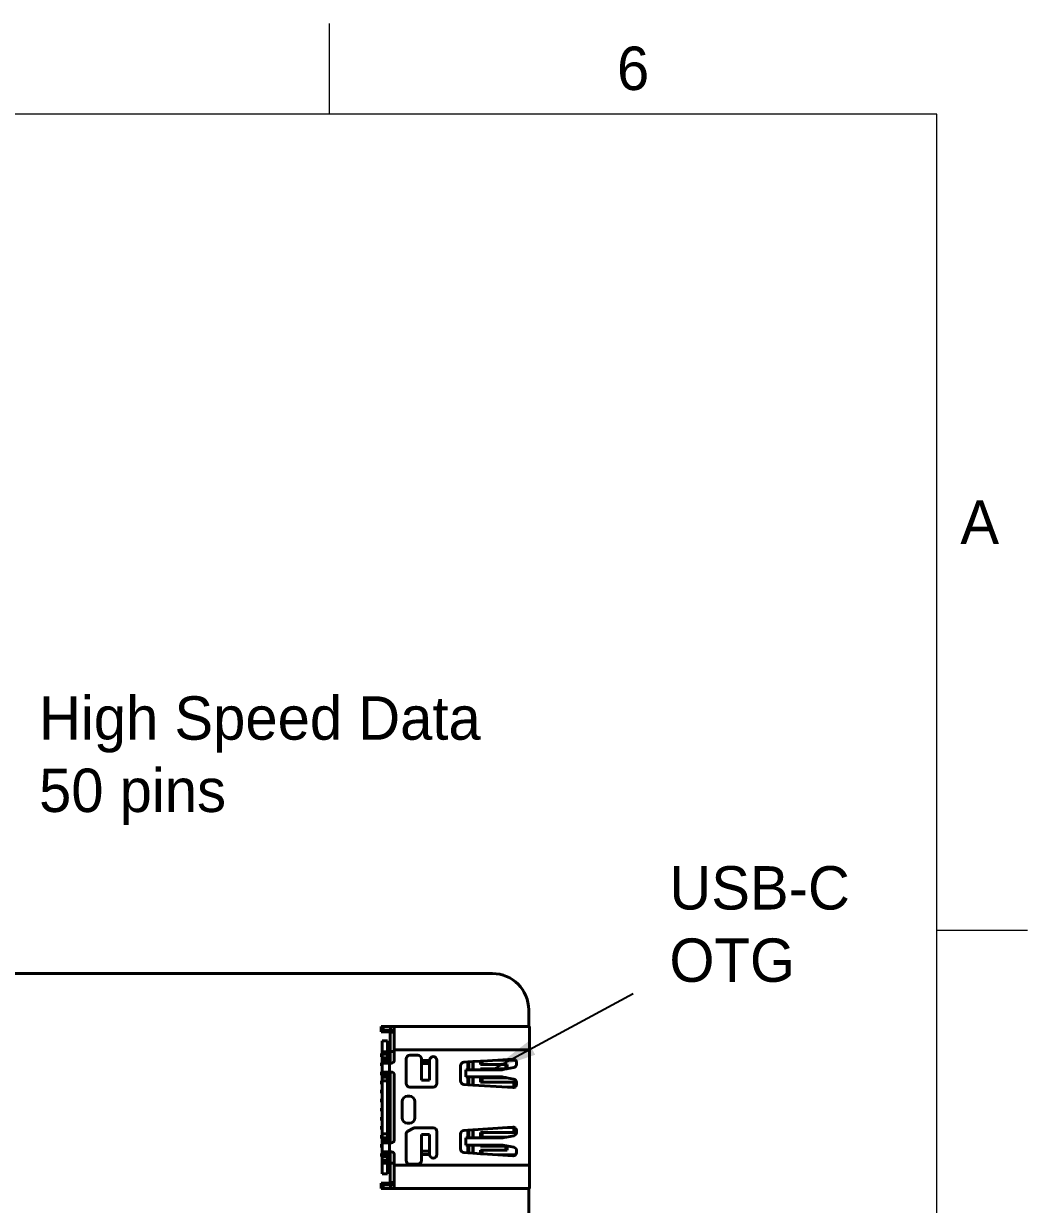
# Model space of a CAD drawing. Header units: millimetres. Extents: x 15 to 292, y 5 to 205.
# Drawn here: x 236.6 to 292, y 139.9 to 205 of the extents above; entities that cross this region are included whole.
import ezdxf

# ---------------------------------------------------------------- set-up
doc = ezdxf.new("R2010")
doc.units = ezdxf.units.MM
for name, color, linetype in [('Annotations', 7, 'Continuous'), ('Border', 7, 'Continuous'), ('Geometries', 7, 'Continuous')]:
    doc.layers.add(name, color=color, linetype=linetype)
doc.styles.add('Shapr0', font='txt', dxfattribs={"height": 2.3925})
doc.dimstyles.new('ISO-25', dxfattribs={"dimtxt": 2.5, "dimasz": 2.5, "dimexe": 1.25, "dimexo": 0.625, "dimtad": 1, "dimtxsty": 'Standard', "dimcen": 2.5, "dimadec": 0, "dimazin": 0, "dimtfac": 1, "dimtmove": 0, "dimatfit": 3, "dimfxl": 1, "dimarcsym": 0})

msp = doc.modelspace()

# ---------------------------------------------------------------- linework, layer by layer
at = {"layer": 'Border', "linetype": 'Continuous', "lineweight": 15}
for p, q in [((253.5, 200), (253.5, 205)), ((287, 200), (20, 200)), ((287, 10), (287, 200)), ((287, 155), (292, 155))]:
    msp.add_line(p, q, dxfattribs=at)
at = {"layer": 'Geometries', "linetype": 'Continuous', "lineweight": 40}
for p, q in [((221.683, 152.605), (262.49, 152.605)), ((264.49, 149.69), (264.49, 150.605)), ((256.355, 149.39), (256.355, 149.69)), ((256.355, 149.69), (256.455, 149.69)), ((256.455, 149.49), (256.355, 149.39)), ((256.855, 149.39), (256.355, 149.39)), ((256.455, 149.69), (256.455, 149.49)), ((256.875, 149.69), (256.455, 149.69)), ((256.455, 149.49), (256.875, 149.49)), ((256.855, 149.42), (256.855, 149.39)), ((256.855, 149.42), (256.875, 149.42)), ((256.855, 149.39), (256.855, 149.37)), ((257.075, 149.39), (256.855, 149.39)), ((256.855, 149.37), (257.075, 149.37)), ((256.855, 149.37), (256.855, 148.3)), ((256.875, 149.69), (257.075, 149.69)), ((256.875, 149.49), (256.875, 149.69)), ((256.875, 149.49), (257.075, 149.49)), ((256.875, 149.49), (256.875, 149.42)), ((256.875, 149.42), (257.075, 149.42)), ((257.075, 149.69), (257.075, 149.49)), ((264.49, 149.69), (257.075, 149.69)), ((257.075, 149.49), (257.075, 149.42)), ((257.075, 149.42), (257.075, 149.39)), ((257.075, 149.39), (257.075, 149.37)), ((257.075, 149.37), (257.075, 148.4)), ((264.525, 149.69), (264.49, 149.69)), ((264.525, 148.4), (264.525, 149.69)), ((256.705, 148.89), (256.405, 148.89)), ((256.405, 148.89), (256.405, 148.29)), ((256.705, 148.89), (256.705, 148.29)), ((256.405, 148.185), (256.375, 148.185)), ((256.375, 148.185), (256.375, 148.005)), ((256.405, 148.005), (256.375, 148.005)), ((256.705, 148.29), (256.405, 148.29)), ((256.405, 148.29), (256.405, 148.185)), ((256.405, 148.185), (256.405, 148.155)), ((256.405, 148.155), (256.405, 148.005)), ((256.705, 148.155), (256.405, 148.155)), ((256.405, 148.005), (256.405, 147.95)), ((256.405, 147.874), (256.405, 147.95)), ((256.405, 147.95), (256.705, 147.95)), ((256.405, 147.874), (256.405, 147.77)), ((256.705, 147.874), (256.405, 147.874)), ((256.705, 148.29), (256.705, 148.285)), ((256.705, 148.285), (256.855, 148.285)), ((256.705, 148.285), (256.705, 148.155)), ((256.705, 148.155), (256.705, 147.95)), ((256.705, 147.95), (256.705, 147.874)), ((256.705, 147.874), (256.705, 147.77)), ((256.855, 148.285), (256.855, 148.3)), ((256.855, 148.3), (257.075, 148.3)), ((256.855, 147.67), (256.855, 148.285)), ((257.075, 148.4), (257.075, 148.3)), ((264.525, 148.4), (257.075, 148.4)), ((257.075, 148.3), (257.075, 147.82)), ((257.725, 147.895), (257.725, 146.545)), ((258.375, 148.095), (257.925, 148.095)), ((258.575, 147.895), (258.575, 147.808)), ((262.779, 147.833), (263.612, 147.886)), ((263.678, 147.88), (263.678, 147.833)), ((264.525, 148.4), (264.525, 142.04)), ((256.405, 147.685), (256.375, 147.685)), ((256.375, 147.685), (256.375, 147.505)), ((256.405, 147.505), (256.375, 147.505)), ((256.405, 147.685), (256.405, 147.77)), ((256.405, 147.77), (256.705, 147.77)), ((256.405, 147.67), (256.405, 147.685)), ((256.705, 147.67), (256.405, 147.67)), ((256.405, 147.67), (256.405, 147.505)), ((256.405, 147.505), (256.405, 147.185)), ((256.705, 147.77), (256.705, 147.67)), ((256.805, 147.67), (256.705, 147.67)), ((256.855, 147.67), (256.805, 147.67)), ((256.805, 147.67), (256.805, 147.17)), ((256.925, 147.67), (256.855, 147.67)), ((258.575, 147.808), (258.575, 147.636)), ((259.025, 147.808), (258.575, 147.808)), ((258.575, 147.636), (258.575, 146.72)), ((259.025, 147.636), (258.575, 147.636)), ((259.025, 147.82), (259.025, 147.808)), ((259.025, 147.636), (259.025, 147.808)), ((259.025, 147.636), (259.025, 146.72)), ((259.425, 146.545), (259.425, 147.82)), ((260.725, 146.688), (260.725, 147.513)), ((260.912, 147.712), (261.131, 147.726)), ((261.025, 147.3), (261.025, 146.9)), ((261.025, 147.3), (261.131, 147.3)), ((261.131, 147.726), (261.192, 147.73)), ((261.131, 147.3), (261.131, 147.726)), ((261.131, 147.3), (261.192, 147.3)), ((261.192, 147.73), (261.406, 147.744)), ((261.192, 147.73), (261.192, 147.3)), ((261.192, 147.3), (261.406, 147.3)), ((261.406, 147.744), (261.425, 147.745)), ((261.406, 147.3), (261.406, 147.744)), ((261.406, 147.3), (261.425, 147.3)), ((261.425, 147.745), (261.825, 147.771)), ((261.425, 147.745), (261.425, 147.3)), ((261.425, 147.3), (261.825, 147.3)), ((261.825, 147.771), (261.925, 147.778)), ((261.825, 147.771), (261.825, 147.585)), ((261.925, 147.585), (261.825, 147.585)), ((261.825, 147.355), (261.825, 147.3)), ((261.825, 147.355), (261.925, 147.355)), ((261.825, 147.3), (261.925, 147.3)), ((261.925, 147.778), (262.779, 147.833)), ((261.925, 147.778), (261.925, 147.585)), ((263.228, 147.585), (261.925, 147.585)), ((261.925, 147.355), (261.925, 147.3)), ((261.925, 147.355), (263.228, 147.355)), ((261.925, 147.3), (262.979, 147.3)), ((262.779, 147.833), (263.678, 147.833)), ((263.071, 147.309), (263.662, 147.42)), ((263.305, 147.585), (263.228, 147.585)), ((263.228, 147.585), (263.228, 147.355)), ((263.228, 147.355), (263.305, 147.355)), ((263.305, 147.355), (263.305, 147.585)), ((263.678, 147.833), (263.755, 147.833)), ((263.755, 147.833), (263.755, 147.839)), ((263.825, 147.687), (263.825, 147.616)), ((256.405, 147.185), (256.375, 147.185)), ((256.375, 147.185), (256.375, 147.005)), ((256.405, 147.005), (256.375, 147.005)), ((256.375, 146.685), (256.375, 146.505)), ((256.405, 146.685), (256.375, 146.685)), ((256.405, 147.185), (256.405, 147.17)), ((256.405, 147.17), (256.705, 147.17)), ((256.405, 147.07), (256.405, 147.17)), ((256.705, 147.07), (256.405, 147.07)), ((256.405, 147.07), (256.405, 147.005)), ((256.405, 147.005), (256.405, 146.967)), ((256.405, 146.89), (256.405, 146.967)), ((256.405, 146.967), (256.705, 146.967)), ((256.705, 146.89), (256.405, 146.89)), ((256.405, 146.89), (256.405, 146.685)), ((256.405, 146.685), (256.405, 146.505)), ((256.405, 146.685), (256.405, 146.685)), ((256.705, 146.685), (256.405, 146.685)), ((256.705, 147.17), (256.705, 147.07)), ((256.705, 147.17), (256.805, 147.17)), ((256.705, 147.07), (256.705, 146.967)), ((256.705, 146.967), (256.705, 146.89)), ((256.705, 146.89), (256.705, 146.685)), ((256.705, 146.685), (256.705, 143.755)), ((256.855, 147.17), (256.805, 147.17)), ((256.855, 143.27), (256.855, 147.17)), ((256.925, 147.17), (256.855, 147.17)), ((257.075, 147.02), (257.075, 143.42)), ((259.025, 146.72), (258.575, 146.72)), ((261.131, 146.9), (261.025, 146.9)), ((261.131, 146.474), (261.131, 146.9)), ((261.192, 146.9), (261.131, 146.9)), ((261.192, 146.9), (261.192, 146.47)), ((261.406, 146.9), (261.192, 146.9)), ((261.406, 146.456), (261.406, 146.9)), ((261.425, 146.9), (261.406, 146.9)), ((262.979, 146.9), (261.425, 146.9)), ((261.425, 146.9), (261.425, 146.455)), ((261.825, 146.855), (261.825, 146.608)), ((261.825, 146.855), (261.925, 146.855)), ((261.925, 146.608), (261.825, 146.608)), ((261.925, 146.855), (261.925, 146.608)), ((261.925, 146.855), (263.228, 146.855)), ((263.678, 146.608), (261.925, 146.608)), ((263.228, 146.862), (263.071, 146.892)), ((263.228, 146.862), (263.228, 146.855)), ((263.265, 146.855), (263.228, 146.862)), ((263.228, 146.855), (263.265, 146.855)), ((263.662, 146.781), (263.265, 146.855)), ((263.755, 146.608), (263.678, 146.608)), ((263.678, 146.608), (263.678, 146.333)), ((263.755, 146.362), (263.755, 146.608)), ((263.825, 146.584), (263.825, 146.513)), ((256.405, 146.505), (256.375, 146.505)), ((256.405, 146.185), (256.375, 146.185)), ((256.375, 146.185), (256.375, 146.005)), ((256.405, 146.005), (256.375, 146.005)), ((256.405, 146.505), (256.405, 146.185)), ((256.405, 146.185), (256.405, 146.005)), ((256.405, 146.005), (256.405, 145.685)), ((257.925, 146.345), (259.225, 146.345)), ((261.131, 146.474), (260.912, 146.488)), ((261.192, 146.47), (261.131, 146.474)), ((261.406, 146.456), (261.192, 146.47)), ((261.425, 146.455), (261.406, 146.456)), ((263.321, 146.333), (261.425, 146.455)), ((263.321, 146.333), (263.678, 146.333)), ((263.612, 146.314), (263.321, 146.333)), ((263.678, 146.333), (263.711, 146.333)), ((256.405, 145.685), (256.375, 145.685)), ((256.375, 145.685), (256.375, 145.505)), ((256.405, 145.505), (256.375, 145.505)), ((256.405, 145.685), (256.405, 145.505)), ((256.405, 145.505), (256.405, 145.185)), ((257.505, 145.545), (257.505, 144.645)), ((257.905, 145.845), (257.805, 145.845)), ((258.205, 144.645), (258.205, 145.545)), ((256.405, 145.185), (256.375, 145.185)), ((256.375, 145.185), (256.375, 145.005)), ((256.405, 145.005), (256.375, 145.005)), ((256.405, 144.685), (256.375, 144.685)), ((256.375, 144.685), (256.375, 144.505)), ((256.405, 145.185), (256.405, 145.005)), ((256.405, 145.005), (256.405, 144.685)), ((256.405, 144.685), (256.405, 144.505)), ((256.405, 144.505), (256.375, 144.505)), ((256.405, 144.185), (256.375, 144.185)), ((256.375, 144.185), (256.375, 144.005)), ((256.405, 144.005), (256.375, 144.005)), ((256.405, 144.505), (256.405, 144.185)), ((256.405, 144.185), (256.405, 144.005)), ((256.405, 144.005), (256.405, 143.755)), ((257.805, 144.345), (257.905, 144.345)), ((258.13, 144.07), (257.828, 143.902)), ((259.225, 144.095), (258.227, 144.095)), ((260.912, 143.952), (261.131, 143.966)), ((261.131, 143.966), (261.192, 143.97)), ((261.131, 143.54), (261.131, 143.966)), ((261.192, 143.97), (261.406, 143.984)), ((261.192, 143.97), (261.192, 143.54)), ((261.406, 143.984), (261.425, 143.985)), ((261.406, 143.54), (261.406, 143.984)), ((261.425, 143.985), (263.321, 144.108)), ((261.425, 143.985), (261.425, 143.54)), ((263.321, 144.108), (263.612, 144.126)), ((263.678, 144.108), (263.321, 144.108)), ((263.678, 144.108), (263.678, 143.833)), ((263.711, 144.108), (263.678, 144.108)), ((263.755, 143.833), (263.755, 144.079)), ((256.405, 143.685), (256.375, 143.685)), ((256.375, 143.685), (256.375, 143.505)), ((256.405, 143.505), (256.375, 143.505)), ((256.405, 143.755), (256.405, 143.685)), ((256.705, 143.755), (256.405, 143.755)), ((256.405, 143.685), (256.405, 143.55)), ((256.405, 143.505), (256.405, 143.55)), ((256.405, 143.55), (256.705, 143.55)), ((256.405, 143.474), (256.405, 143.505)), ((256.705, 143.474), (256.405, 143.474)), ((256.405, 143.474), (256.405, 143.37)), ((256.405, 143.27), (256.405, 143.37)), ((256.405, 143.37), (256.705, 143.37)), ((256.705, 143.755), (256.705, 143.55)), ((256.705, 143.55), (256.705, 143.474)), ((256.705, 143.474), (256.705, 143.37)), ((256.705, 143.37), (256.705, 143.27)), ((257.725, 143.727), (257.725, 142.295)), ((259.025, 143.72), (258.575, 143.72)), ((258.575, 142.805), (258.575, 143.72)), ((259.025, 142.805), (259.025, 143.72)), ((259.425, 142.62), (259.425, 143.895)), ((260.725, 142.928), (260.725, 143.753)), ((261.131, 143.54), (261.025, 143.54)), ((261.025, 143.54), (261.025, 143.14)), ((261.192, 143.54), (261.131, 143.54)), ((261.406, 143.54), (261.192, 143.54)), ((261.425, 143.54), (261.406, 143.54)), ((262.979, 143.54), (261.425, 143.54)), ((261.825, 143.833), (261.925, 143.833)), ((261.825, 143.833), (261.825, 143.585)), ((261.925, 143.585), (261.825, 143.585)), ((261.925, 143.833), (261.925, 143.585)), ((261.925, 143.833), (263.678, 143.833)), ((263.228, 143.585), (261.925, 143.585)), ((263.228, 143.578), (263.071, 143.549)), ((263.265, 143.585), (263.228, 143.585)), ((263.228, 143.585), (263.228, 143.578)), ((263.265, 143.585), (263.228, 143.578)), ((263.662, 143.66), (263.265, 143.585)), ((263.678, 143.833), (263.755, 143.833)), ((263.825, 143.927), (263.825, 143.856)), ((256.405, 143.185), (256.375, 143.185)), ((256.375, 143.185), (256.375, 143.005)), ((256.405, 143.005), (256.375, 143.005)), ((256.405, 142.685), (256.375, 142.685)), ((256.375, 142.685), (256.375, 142.505)), ((256.705, 143.27), (256.405, 143.27)), ((256.405, 143.185), (256.405, 143.27)), ((256.405, 143.005), (256.405, 143.185)), ((256.405, 142.77), (256.405, 143.005)), ((256.405, 142.77), (256.705, 142.77)), ((256.405, 142.685), (256.405, 142.77)), ((256.405, 142.67), (256.405, 142.685)), ((256.405, 142.67), (256.405, 142.567)), ((256.705, 142.67), (256.405, 142.67)), ((256.805, 143.27), (256.705, 143.27)), ((256.705, 142.77), (256.805, 142.77)), ((256.705, 142.77), (256.705, 142.67)), ((256.705, 142.67), (256.705, 142.567)), ((256.855, 143.27), (256.805, 143.27)), ((256.805, 142.77), (256.805, 143.27)), ((256.855, 142.77), (256.805, 142.77)), ((256.925, 143.27), (256.855, 143.27)), ((256.855, 142.155), (256.855, 142.77)), ((256.925, 142.77), (256.855, 142.77)), ((259.025, 142.805), (258.575, 142.805)), ((258.575, 142.805), (258.575, 142.632)), ((258.575, 142.295), (258.575, 142.632)), ((259.025, 142.632), (258.575, 142.632)), ((259.025, 142.632), (259.025, 142.805)), ((259.025, 142.62), (259.025, 142.632)), ((261.131, 142.714), (260.912, 142.728)), ((261.025, 143.14), (261.131, 143.14)), ((261.131, 142.714), (261.131, 143.14)), ((261.131, 143.14), (261.192, 143.14)), ((261.192, 142.71), (261.131, 142.714)), ((261.192, 143.14), (261.192, 142.71)), ((261.192, 143.14), (261.406, 143.14)), ((261.406, 142.696), (261.192, 142.71)), ((261.406, 142.696), (261.406, 143.14)), ((261.406, 143.14), (261.425, 143.14)), ((261.425, 142.695), (261.406, 142.696)), ((261.425, 143.14), (261.425, 142.695)), ((261.425, 143.14), (261.825, 143.14)), ((261.825, 142.669), (261.425, 142.695)), ((261.825, 143.14), (261.825, 143.085)), ((261.825, 143.14), (261.925, 143.14)), ((261.925, 143.085), (261.825, 143.085)), ((261.825, 142.855), (261.825, 142.669)), ((261.825, 142.855), (261.925, 142.855)), ((261.925, 142.663), (261.825, 142.669)), ((261.925, 143.14), (261.925, 143.085)), ((261.925, 143.14), (262.979, 143.14)), ((263.228, 143.085), (261.925, 143.085)), ((261.925, 142.855), (261.925, 142.663)), ((261.925, 142.855), (263.228, 142.855)), ((262.779, 142.608), (261.925, 142.663)), ((263.071, 143.132), (263.662, 143.021)), ((263.305, 143.085), (263.228, 143.085)), ((263.228, 143.085), (263.228, 142.855)), ((263.228, 142.855), (263.305, 142.855)), ((263.305, 142.855), (263.305, 143.085)), ((263.825, 142.824), (263.825, 142.753)), ((256.405, 142.505), (256.375, 142.505)), ((256.405, 142.505), (256.405, 142.567)), ((256.405, 142.567), (256.705, 142.567)), ((256.405, 142.49), (256.405, 142.505)), ((256.405, 142.49), (256.405, 142.285)), ((256.705, 142.49), (256.405, 142.49)), ((256.705, 142.285), (256.405, 142.285)), ((256.405, 142.285), (256.405, 142.15)), ((256.405, 142.15), (256.405, 141.55)), ((256.705, 142.15), (256.405, 142.15)), ((256.705, 142.567), (256.705, 142.49)), ((256.705, 142.49), (256.705, 142.285)), ((256.705, 142.285), (256.705, 142.155)), ((256.855, 142.155), (256.705, 142.155)), ((256.705, 142.155), (256.705, 142.15)), ((256.705, 142.15), (256.705, 141.55)), ((256.855, 142.14), (256.855, 142.155)), ((256.855, 141.07), (256.855, 142.14)), ((256.855, 142.14), (257.075, 142.14)), ((257.075, 142.62), (257.075, 142.14)), ((257.075, 142.14), (257.075, 142.04)), ((264.525, 142.04), (257.075, 142.04)), ((257.075, 142.04), (257.075, 141.07)), ((257.925, 142.095), (258.375, 142.095)), ((263.678, 142.608), (262.779, 142.608)), ((263.612, 142.554), (262.779, 142.608)), ((263.755, 142.608), (263.678, 142.608)), ((263.678, 142.608), (263.678, 142.561)), ((263.755, 142.602), (263.755, 142.608)), ((264.525, 140.75), (264.525, 142.04)), ((256.705, 141.55), (256.405, 141.55)), ((256.355, 141.05), (256.855, 141.05)), ((256.455, 140.95), (256.355, 141.05)), ((256.355, 140.75), (256.355, 141.05)), ((256.455, 140.75), (256.355, 140.75)), ((256.875, 140.95), (256.455, 140.95)), ((256.455, 140.95), (256.455, 140.75)), ((256.875, 140.75), (256.455, 140.75)), ((256.855, 141.07), (257.075, 141.07)), ((256.855, 141.05), (256.855, 141.07)), ((256.855, 141.02), (256.855, 141.05)), ((256.855, 141.05), (257.075, 141.05)), ((256.875, 141.02), (256.855, 141.02)), ((256.875, 140.95), (256.875, 141.02)), ((257.075, 141.02), (256.875, 141.02)), ((257.075, 140.95), (256.875, 140.95)), ((256.875, 140.75), (256.875, 140.95)), ((257.075, 140.75), (256.875, 140.75)), ((257.075, 141.07), (257.075, 141.05)), ((257.075, 141.05), (257.075, 141.02)), ((257.075, 141.02), (257.075, 140.95)), ((257.075, 140.95), (257.075, 140.75)), ((264.49, 140.75), (257.075, 140.75)), ((264.525, 140.75), (264.49, 140.75)), ((264.49, 94.605), (264.49, 140.75))]:
    msp.add_line(p, q, dxfattribs=at)
for centre, radius, start, end in [((262.49, 150.605), 2, 0, 90), ((257.925, 147.895), 0.2, 90, 180), ((258.375, 147.895), 0.2, 0, 90), ((259.225, 147.82), 0.2, 0, 180), ((263.625, 147.687), 0.2, 74.76957, 93.69139), ((263.625, 147.687), 0.2, 49.4584, 74.76957), ((256.925, 147.82), 0.15, 270, 0), ((260.925, 147.513), 0.2, 93.69139, 180), ((262.979, 147.8), 0.5, 270, 280.61966), ((263.625, 147.616), 0.2, 280.61966, 0), ((263.625, 147.687), 0.2, 0, 49.4584), ((256.925, 147.02), 0.15, 0, 90), ((257.925, 146.545), 0.2, 180, 270), ((259.225, 146.545), 0.2, 270, 0), ((260.925, 146.688), 0.2, 180, 266.30861), ((262.979, 146.4), 0.5, 79.38034, 90), ((263.625, 146.584), 0.2, 0, 79.38034), ((263.625, 146.513), 0.2, 266.30861, 295.29831), ((263.625, 146.513), 0.2, 295.29831, 310.5416), ((263.625, 146.513), 0.2, 310.5416, 0), ((257.805, 145.545), 0.3, 90, 180), ((257.905, 145.545), 0.3, 0, 90), ((257.805, 144.645), 0.3, 180, 270), ((257.905, 144.645), 0.3, 270, 0), ((258.227, 143.895), 0.2, 90, 119.0546), ((259.225, 143.895), 0.2, 0, 90), ((260.925, 143.753), 0.2, 93.69139, 180), ((263.625, 143.927), 0.2, 64.70169, 93.69139), ((263.625, 143.927), 0.2, 49.4584, 64.70169), ((263.625, 143.927), 0.2, 0, 49.4584), ((256.925, 143.42), 0.15, 270, 0), ((257.925, 143.727), 0.2, 119.0546, 180), ((262.979, 144.04), 0.5, 270, 280.61966), ((263.625, 143.856), 0.2, 280.61966, 0), ((256.925, 142.62), 0.15, 0, 90), ((260.925, 142.928), 0.2, 180, 266.30861), ((262.979, 142.64), 0.5, 79.38034, 90), ((263.625, 142.824), 0.2, 0, 79.38034), ((263.625, 142.753), 0.2, 310.5416, 0), ((257.925, 142.295), 0.2, 180, 270), ((258.375, 142.295), 0.2, 270, 0), ((259.225, 142.62), 0.2, 180, 0), ((263.625, 142.753), 0.2, 266.30861, 285.23043), ((263.625, 142.753), 0.2, 285.23043, 310.5416)]:
    msp.add_arc(centre, radius, start, end, dxfattribs=at)

# ---------------------------------------------------------------- texts
at = {"layer": 'Annotations', "linetype": 'Continuous', "lineweight": 15, "char_height": 1.79438, "width": 84.66672, "attachment_point": 4}
for s, insert in [('{\\fSF-Mono-Regular-Extended.ttf|b0|i0|c0|p0;\\H1.333333x;High Speed Data\\P50 pins}', (237.478, 164.344)), ('{\\fSF-Mono-Regular-Extended.ttf|b0|i0|c0|p0;\\H1.333333x;USB-C\\POTG}', (272.251, 155.32))]:
    msp.add_mtext(s, dxfattribs=dict(at, insert=insert))
at = {"layer": 'Border', "linetype": 'Continuous', "lineweight": 15, "char_height": 2.393, "width": 2.3925, "style": 'Shapr0'}
for s, insert, attachment_point in [('6', (270.25, 201.304), 8), ('A', (288.304, 177.5), 4)]:
    msp.add_mtext(s, dxfattribs=dict(at, insert=insert, attachment_point=attachment_point))

# ---------------------------------------------------------------- leaders
at = {"layer": 'Annotations', "linetype": 'Continuous', "lineweight": 15}
msp.add_leader([(262.452, 147.3), (270.251, 151.511)], dimstyle='ISO-25', dxfattribs=at)

doc.saveas('drawing.dxf')
